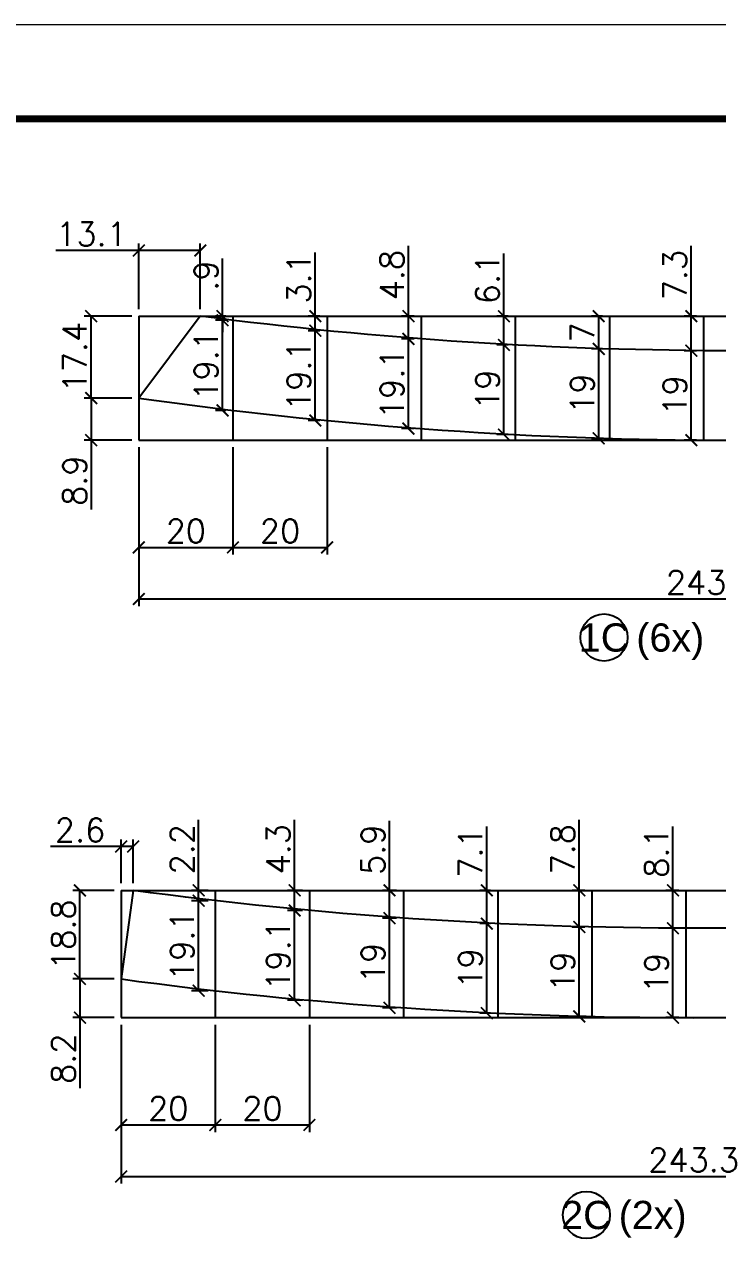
# Model space of a CAD drawing. Extents: x 3309 to 9563, y -2522 to 14608.
# Drawn here: x 5316 to 5610, y 6042 to 6568 of the extents above; entities that cross this region are included whole.
import ezdxf
from ezdxf.enums import TextEntityAlignment as Align

# ---------------------------------------------------------------- set-up
doc = ezdxf.new("R2010")
doc.units = 0
doc.header["$PDMODE"] = 35
doc.header["$PDSIZE"] = -10
doc.linetypes.add('DASHED', pattern=[0.75, 0.5, -0.25])
doc.layers.add('COTA', color=241, linetype='Continuous')
doc.layers.add('Romaneio', color=10, linetype='Continuous')
doc.layers.add('Folhas', color=255, linetype='Continuous', lineweight=9)
doc.layers.add('SARRAFO DE PRESSAO', color=251, linetype='DASHED', lineweight=9)
doc.styles.add('ARIAL', font='arial.ttf')
doc.styles.add('Romans', font='romans.shx')
doc.dimstyles.new('Cota Seção (2x)', dxfattribs={"dimtxt": 10, "dimasz": 5, "dimexe": 3, "dimexo": 3, "dimgap": 2, "dimtad": 3, "dimdec": 1, "dimlfac": 0.5, "dimzin": 12, "dimdsep": 46, "dimtxsty": 'Romans', "dimblk": 'ARCHTICK', "dimcen": 0, "dimclrd": 4, "dimclre": 4, "dimclrt": 1, "dimadec": 1, "dimazin": 3, "dimtfac": 1, "dimtdec": 1, "dimtmove": 0, "dimatfit": 3, "dimldrblk": 'OBLIQUE', "dimfxl": 1, "dimtolj": 1, "dimtzin": 12, "dimarcsym": 0})

# ---------------------------------------------------------------- blocks, each defined once
blk = doc.blocks.new('9999999999')
at = {"layer": 'Folhas'}
blk.add_lwpolyline([(98138.98, 34190.21), (99623.98, 34190.21), (99623.98, 35240.21), (98138.98, 35240.21)], close=True, dxfattribs=at)
at = {"layer": 'Folhas', "color": 30, "const_width": 3}
blk.add_lwpolyline([(98213.98, 34230.21), (99583.98, 34230.21), (99583.98, 35200.21), (98213.98, 35200.21)], close=True, dxfattribs=at)
blk = doc.blocks.new('_ArchTick')
at = {"color": 0, "linetype": 'ByBlock', "const_width": 0.15}
blk.add_lwpolyline([(-0.5, -0.5), (0.5, 0.5)], dxfattribs=at)
blk = doc.blocks.new('*D3434')
at = {"layer": 'COTA', "color": 4, "lineweight": -2, "transparency": 16777216}
for p, q in [((5364.25, 6388.29), (5364.25, 6320.81)), ((5850.77, 6388.29), (5850.77, 6320.81)), ((5364.25, 6323.81), (5850.77, 6323.81))]:
    blk.add_line(p, q, dxfattribs=at)
at = {"layer": 'Defpoints', "color": 0, "transparency": 16777216}
for p in [(5364.25, 6391.29), (5850.77, 6391.29), (5850.77, 6323.81)]:
    blk.add_point(p, dxfattribs=at)
at = {"layer": 'COTA', "color": 4, "lineweight": -2, "transparency": 16777216, "xscale": 5, "yscale": 5, "zscale": 5, "rotation": 180}
blk.add_blockref('_ArchTick', (5364.25, 6323.81), dxfattribs=at)
at = {"layer": 'COTA', "color": 4, "lineweight": -2, "transparency": 16777216, "xscale": 5, "yscale": 5, "zscale": 5}
blk.add_blockref('_ArchTick', (5850.77, 6323.81), dxfattribs=at)
at = {"layer": 'COTA', "color": 1, "transparency": 16777216, "insert": (5607.51, 6330.81), "char_height": 10, "attachment_point": 5, "style": 'Romans'}
blk.add_mtext('\\A1;243.3', dxfattribs=at)
blk = doc.blocks.new('_Oblique')
at = {"color": 0, "linetype": 'ByBlock', "lineweight": -2}
blk.add_line((-0.5, -0.5), (0.5, 0.5), dxfattribs=at)
blk = doc.blocks.new('*D3435')
at = {"layer": 'COTA', "color": 4, "lineweight": -2, "transparency": 16777216}
for p, q in [((5364.25, 6388.29), (5364.25, 6342.7)), ((5404.25, 6388.29), (5404.25, 6342.7)), ((5364.25, 6345.7), (5404.25, 6345.7))]:
    blk.add_line(p, q, dxfattribs=at)
at = {"layer": 'Defpoints', "color": 0, "transparency": 16777216}
for p in [(5364.25, 6391.29), (5404.25, 6391.29), (5404.25, 6345.7)]:
    blk.add_point(p, dxfattribs=at)
at = {"layer": 'COTA', "color": 4, "lineweight": -2, "transparency": 16777216, "xscale": 5, "yscale": 5, "zscale": 5, "rotation": 180}
blk.add_blockref('_ArchTick', (5364.25, 6345.7), dxfattribs=at)
at = {"layer": 'COTA', "color": 4, "lineweight": -2, "transparency": 16777216, "xscale": 5, "yscale": 5, "zscale": 5}
blk.add_blockref('_ArchTick', (5404.25, 6345.7), dxfattribs=at)
at = {"layer": 'COTA', "color": 1, "transparency": 16777216, "insert": (5384.25, 6352.7), "char_height": 10, "attachment_point": 5, "style": 'Romans'}
blk.add_mtext('\\A1;20', dxfattribs=at)
blk = doc.blocks.new('*D3436')
at = {"layer": 'COTA', "color": 4, "lineweight": -2, "transparency": 16777216}
for p, q in [((5404.25, 6388.29), (5404.25, 6342.7)), ((5444.25, 6388.29), (5444.25, 6342.7)), ((5404.25, 6345.7), (5444.25, 6345.7))]:
    blk.add_line(p, q, dxfattribs=at)
at = {"layer": 'Defpoints', "color": 0, "transparency": 16777216}
for p in [(5404.25, 6391.29), (5444.25, 6391.29), (5444.25, 6345.7)]:
    blk.add_point(p, dxfattribs=at)
at = {"layer": 'COTA', "color": 4, "lineweight": -2, "transparency": 16777216, "xscale": 5, "yscale": 5, "zscale": 5, "rotation": 180}
blk.add_blockref('_ArchTick', (5404.25, 6345.7), dxfattribs=at)
at = {"layer": 'COTA', "color": 4, "lineweight": -2, "transparency": 16777216, "xscale": 5, "yscale": 5, "zscale": 5}
blk.add_blockref('_ArchTick', (5444.25, 6345.7), dxfattribs=at)
at = {"layer": 'COTA', "color": 1, "transparency": 16777216, "insert": (5424.25, 6352.7), "char_height": 10, "attachment_point": 5, "style": 'Romans'}
blk.add_mtext('\\A1;20', dxfattribs=at)
blk = doc.blocks.new('*D3439')
at = {"layer": 'COTA', "color": 4, "lineweight": -2, "transparency": 16777216}
for p, q in [((5361.25, 6409.19), (5341.05, 6409.19)), ((5344.05, 6409.19), (5344.05, 6391.29)), ((5361.25, 6391.29), (5341.05, 6391.29)), ((5344.05, 6391.29), (5344.05, 6361.82))]:
    blk.add_line(p, q, dxfattribs=at)
at = {"layer": 'Defpoints', "color": 0, "transparency": 16777216}
for p in [(5364.25, 6409.19), (5344.05, 6391.29), (5364.25, 6391.29)]:
    blk.add_point(p, dxfattribs=at)
at = {"layer": 'COTA', "color": 4, "lineweight": -2, "transparency": 16777216, "xscale": 5, "yscale": 5, "zscale": 5}
for p, rotation in [((5344.05, 6409.19), 90), ((5344.05, 6391.29), 270)]:
    blk.add_blockref('_ArchTick', p, dxfattribs=dict(at, rotation=rotation))
at = {"layer": 'COTA', "color": 1, "transparency": 16777216, "insert": (5337.05, 6374.06), "char_height": 10, "attachment_point": 5, "rotation": 90, "style": 'Romans'}
blk.add_mtext('\\A1;8.9', dxfattribs=at)
blk = doc.blocks.new('*D3440')
at = {"layer": 'COTA', "color": 4, "lineweight": -2, "transparency": 16777216}
for p, q in [((5361.25, 6443.99), (5341.05, 6443.99)), ((5344.05, 6409.19), (5344.05, 6443.99)), ((5361.25, 6409.19), (5341.05, 6409.19))]:
    blk.add_line(p, q, dxfattribs=at)
at = {"layer": 'Defpoints', "color": 0, "transparency": 16777216}
for p in [(5344.05, 6443.99), (5364.25, 6443.99), (5364.25, 6409.19)]:
    blk.add_point(p, dxfattribs=at)
at = {"layer": 'COTA', "color": 4, "lineweight": -2, "transparency": 16777216, "xscale": 5, "yscale": 5, "zscale": 5}
for p, rotation in [((5344.05, 6443.99), 90), ((5344.05, 6409.19), 270)]:
    blk.add_blockref('_ArchTick', p, dxfattribs=dict(at, rotation=rotation))
at = {"layer": 'COTA', "color": 1, "transparency": 16777216, "insert": (5337.05, 6426.59), "char_height": 10, "attachment_point": 5, "rotation": 90, "style": 'Romans'}
blk.add_mtext('\\A1;17.4', dxfattribs=at)
blk = doc.blocks.new('*D3441')
at = {"layer": 'COTA', "color": 4, "lineweight": -2, "transparency": 16777216}
for p, q in [((5364.25, 6446.99), (5364.25, 6474.89)), ((5390.4, 6446.99), (5390.4, 6474.89)), ((5364.25, 6471.89), (5329.06, 6471.89)), ((5390.4, 6471.89), (5364.25, 6471.89))]:
    blk.add_line(p, q, dxfattribs=at)
at = {"layer": 'Defpoints', "color": 0, "transparency": 16777216}
for p in [(5364.25, 6471.89), (5364.25, 6443.99), (5390.4, 6443.99)]:
    blk.add_point(p, dxfattribs=at)
at = {"layer": 'COTA', "color": 4, "lineweight": -2, "transparency": 16777216, "xscale": 5, "yscale": 5, "zscale": 5, "rotation": 180}
blk.add_blockref('_ArchTick', (5364.25, 6471.89), dxfattribs=at)
at = {"layer": 'COTA', "color": 4, "lineweight": -2, "transparency": 16777216, "xscale": 5, "yscale": 5, "zscale": 5}
blk.add_blockref('_ArchTick', (5390.4, 6471.89), dxfattribs=at)
at = {"layer": 'COTA', "color": 1, "transparency": 16777216, "insert": (5344.16, 6478.89), "char_height": 10, "attachment_point": 5, "style": 'Romans'}
blk.add_mtext('\\A1;13.1', dxfattribs=at)
blk = doc.blocks.new('*D3442')
at = {"layer": 'COTA', "color": 4, "lineweight": -2, "transparency": 16777216}
for p, q in [((5401.25, 6442.24), (5396.85, 6442.24)), ((5399.85, 6403.97), (5399.85, 6442.24)), ((5401.25, 6403.97), (5396.85, 6403.97))]:
    blk.add_line(p, q, dxfattribs=at)
at = {"layer": 'Defpoints', "color": 0, "transparency": 16777216}
for p in [(5399.85, 6442.24), (5404.25, 6442.24), (5404.25, 6403.97)]:
    blk.add_point(p, dxfattribs=at)
at = {"layer": 'COTA', "color": 4, "lineweight": -2, "transparency": 16777216, "xscale": 5, "yscale": 5, "zscale": 5}
for p, rotation in [((5399.85, 6442.24), 90), ((5399.85, 6403.97), 270)]:
    blk.add_blockref('_ArchTick', p, dxfattribs=dict(at, rotation=rotation))
at = {"layer": 'COTA', "color": 1, "transparency": 16777216, "insert": (5392.85, 6423.11), "char_height": 10, "attachment_point": 5, "rotation": 90, "style": 'Romans'}
blk.add_mtext('\\A1;19.1', dxfattribs=at)
blk = doc.blocks.new('*D3443')
at = {"layer": 'COTA', "color": 4, "lineweight": -2, "transparency": 16777216}
for p, q in [((5399.85, 6443.99), (5399.85, 6468.46)), ((5401.25, 6443.99), (5396.85, 6443.99)), ((5401.25, 6442.24), (5396.85, 6442.24)), ((5399.85, 6442.24), (5399.85, 6443.99)), ((5399.85, 6442.24), (5399.85, 6437.24))]:
    blk.add_line(p, q, dxfattribs=at)
at = {"layer": 'Defpoints', "color": 0, "transparency": 16777216}
for p in [(5399.85, 6443.99), (5404.25, 6443.99), (5404.25, 6442.24)]:
    blk.add_point(p, dxfattribs=at)
at = {"layer": 'COTA', "color": 4, "lineweight": -2, "transparency": 16777216, "xscale": 5, "yscale": 5, "zscale": 5}
for p, rotation in [((5399.85, 6443.99), 270), ((5399.85, 6442.24), 90)]:
    blk.add_blockref('_ArchTick', p, dxfattribs=dict(at, rotation=rotation))
at = {"layer": 'COTA', "color": 1, "transparency": 16777216, "insert": (5392.85, 6461.22), "char_height": 10, "attachment_point": 5, "rotation": 90, "style": 'Romans'}
blk.add_mtext('\\A1;.9', dxfattribs=at)
blk = doc.blocks.new('*D3444')
at = {"layer": 'COTA', "color": 4, "lineweight": -2, "transparency": 16777216}
for p, q in [((5441.25, 6437.83), (5436.26, 6437.83)), ((5439.26, 6399.65), (5439.26, 6437.83)), ((5441.25, 6399.65), (5436.26, 6399.65))]:
    blk.add_line(p, q, dxfattribs=at)
at = {"layer": 'Defpoints', "color": 0, "transparency": 16777216}
for p in [(5439.26, 6437.83), (5444.25, 6437.83), (5444.25, 6399.65)]:
    blk.add_point(p, dxfattribs=at)
at = {"layer": 'COTA', "color": 4, "lineweight": -2, "transparency": 16777216, "xscale": 5, "yscale": 5, "zscale": 5}
for p, rotation in [((5439.26, 6437.83), 90), ((5439.26, 6399.65), 270)]:
    blk.add_blockref('_ArchTick', p, dxfattribs=dict(at, rotation=rotation))
at = {"layer": 'COTA', "color": 1, "transparency": 16777216, "insert": (5432.26, 6418.74), "char_height": 10, "attachment_point": 5, "rotation": 90, "style": 'Romans'}
blk.add_mtext('\\A1;19.1', dxfattribs=at)
blk = doc.blocks.new('*D3445')
at = {"layer": 'COTA', "color": 4, "lineweight": -2, "transparency": 16777216}
for p, q in [((5439.26, 6443.99), (5439.26, 6471.08)), ((5441.25, 6443.99), (5436.26, 6443.99)), ((5439.26, 6437.83), (5439.26, 6443.99)), ((5441.25, 6437.83), (5436.26, 6437.83))]:
    blk.add_line(p, q, dxfattribs=at)
at = {"layer": 'Defpoints', "color": 0, "transparency": 16777216}
for p in [(5439.26, 6443.99), (5444.25, 6443.99), (5444.25, 6437.83)]:
    blk.add_point(p, dxfattribs=at)
at = {"layer": 'COTA', "color": 4, "lineweight": -2, "transparency": 16777216, "xscale": 5, "yscale": 5, "zscale": 5}
for p, rotation in [((5439.26, 6443.99), 90), ((5439.26, 6437.83), 270)]:
    blk.add_blockref('_ArchTick', p, dxfattribs=dict(at, rotation=rotation))
at = {"layer": 'COTA', "color": 1, "transparency": 16777216, "insert": (5432.26, 6460.03), "char_height": 10, "attachment_point": 5, "rotation": 90, "style": 'Romans'}
blk.add_mtext('\\A1;3.1', dxfattribs=at)
blk = doc.blocks.new('*D3446')
at = {"layer": 'COTA', "color": 4, "lineweight": -2, "transparency": 16777216}
for p, q in [((5481.25, 6434.34), (5475.84, 6434.34)), ((5478.84, 6396.23), (5478.84, 6434.34)), ((5481.25, 6396.23), (5475.84, 6396.23))]:
    blk.add_line(p, q, dxfattribs=at)
at = {"layer": 'Defpoints', "color": 0, "transparency": 16777216}
for p in [(5478.84, 6434.34), (5484.25, 6434.34), (5484.25, 6396.23)]:
    blk.add_point(p, dxfattribs=at)
at = {"layer": 'COTA', "color": 4, "lineweight": -2, "transparency": 16777216, "xscale": 5, "yscale": 5, "zscale": 5}
for p, rotation in [((5478.84, 6434.34), 90), ((5478.84, 6396.23), 270)]:
    blk.add_blockref('_ArchTick', p, dxfattribs=dict(at, rotation=rotation))
at = {"layer": 'COTA', "color": 1, "transparency": 16777216, "insert": (5471.84, 6415.28), "char_height": 10, "attachment_point": 5, "rotation": 90, "style": 'Romans'}
blk.add_mtext('\\A1;19.1', dxfattribs=at)
blk = doc.blocks.new('*D3447')
at = {"layer": 'COTA', "color": 4, "lineweight": -2, "transparency": 16777216}
for p, q in [((5478.84, 6443.99), (5478.84, 6473.94)), ((5481.25, 6443.99), (5475.84, 6443.99)), ((5478.84, 6434.34), (5478.84, 6443.99)), ((5481.25, 6434.34), (5475.84, 6434.34))]:
    blk.add_line(p, q, dxfattribs=at)
at = {"layer": 'Defpoints', "color": 0, "transparency": 16777216}
for p in [(5478.84, 6443.99), (5484.25, 6443.99), (5484.25, 6434.34)]:
    blk.add_point(p, dxfattribs=at)
at = {"layer": 'COTA', "color": 4, "lineweight": -2, "transparency": 16777216, "xscale": 5, "yscale": 5, "zscale": 5}
for p, rotation in [((5478.84, 6443.99), 90), ((5478.84, 6434.34), 270)]:
    blk.add_blockref('_ArchTick', p, dxfattribs=dict(at, rotation=rotation))
at = {"layer": 'COTA', "color": 1, "transparency": 16777216, "insert": (5471.84, 6461.46), "char_height": 10, "attachment_point": 5, "rotation": 90, "style": 'Romans'}
blk.add_mtext('\\A1;4.8', dxfattribs=at)
blk = doc.blocks.new('*D3448')
at = {"layer": 'COTA', "color": 4, "lineweight": -2, "transparency": 16777216}
for p, q in [((5521.25, 6431.76), (5516.41, 6431.76)), ((5519.41, 6393.7), (5519.41, 6431.76)), ((5521.25, 6393.7), (5516.41, 6393.7))]:
    blk.add_line(p, q, dxfattribs=at)
at = {"layer": 'Defpoints', "color": 0, "transparency": 16777216}
for p in [(5519.41, 6431.76), (5524.25, 6431.76), (5524.25, 6393.7)]:
    blk.add_point(p, dxfattribs=at)
at = {"layer": 'COTA', "color": 4, "lineweight": -2, "transparency": 16777216, "xscale": 5, "yscale": 5, "zscale": 5}
for p, rotation in [((5519.41, 6431.76), 90), ((5519.41, 6393.7), 270)]:
    blk.add_blockref('_ArchTick', p, dxfattribs=dict(at, rotation=rotation))
at = {"layer": 'COTA', "color": 1, "transparency": 16777216, "insert": (5512.41, 6412.73), "char_height": 10, "attachment_point": 5, "rotation": 90, "style": 'Romans'}
blk.add_mtext('\\A1;19', dxfattribs=at)
blk = doc.blocks.new('*D3449')
at = {"layer": 'COTA', "color": 4, "lineweight": -2, "transparency": 16777216}
for p, q in [((5519.41, 6443.99), (5519.41, 6470.61)), ((5521.25, 6443.99), (5516.41, 6443.99)), ((5519.41, 6431.76), (5519.41, 6443.99)), ((5521.25, 6431.76), (5516.41, 6431.76))]:
    blk.add_line(p, q, dxfattribs=at)
at = {"layer": 'Defpoints', "color": 0, "transparency": 16777216}
for p in [(5519.41, 6443.99), (5524.25, 6443.99), (5524.25, 6431.76)]:
    blk.add_point(p, dxfattribs=at)
at = {"layer": 'COTA', "color": 4, "lineweight": -2, "transparency": 16777216, "xscale": 5, "yscale": 5, "zscale": 5}
for p, rotation in [((5519.41, 6443.99), 90), ((5519.41, 6431.76), 270)]:
    blk.add_blockref('_ArchTick', p, dxfattribs=dict(at, rotation=rotation))
at = {"layer": 'COTA', "color": 1, "transparency": 16777216, "insert": (5512.41, 6459.8), "char_height": 10, "attachment_point": 5, "rotation": 90, "style": 'Romans'}
blk.add_mtext('\\A1;6.1', dxfattribs=at)
blk = doc.blocks.new('*D3450')
at = {"layer": 'COTA', "color": 4, "lineweight": -2, "transparency": 16777216}
for p, q in [((5561.25, 6430.08), (5556.68, 6430.08)), ((5559.68, 6392.07), (5559.68, 6430.08)), ((5561.25, 6392.07), (5556.68, 6392.07))]:
    blk.add_line(p, q, dxfattribs=at)
at = {"layer": 'Defpoints', "color": 0, "transparency": 16777216}
for p in [(5559.68, 6430.08), (5564.25, 6430.08), (5564.25, 6392.07)]:
    blk.add_point(p, dxfattribs=at)
at = {"layer": 'COTA', "color": 4, "lineweight": -2, "transparency": 16777216, "xscale": 5, "yscale": 5, "zscale": 5}
for p, rotation in [((5559.68, 6430.08), 90), ((5559.68, 6392.07), 270)]:
    blk.add_blockref('_ArchTick', p, dxfattribs=dict(at, rotation=rotation))
at = {"layer": 'COTA', "color": 1, "transparency": 16777216, "insert": (5552.68, 6411.07), "char_height": 10, "attachment_point": 5, "rotation": 90, "style": 'Romans'}
blk.add_mtext('\\A1;19', dxfattribs=at)
blk = doc.blocks.new('*D3451')
at = {"layer": 'COTA', "color": 4, "lineweight": -2, "transparency": 16777216}
for p, q in [((5561.25, 6443.99), (5556.68, 6443.99)), ((5559.68, 6430.08), (5559.68, 6443.99)), ((5561.25, 6430.08), (5556.68, 6430.08))]:
    blk.add_line(p, q, dxfattribs=at)
at = {"layer": 'Defpoints', "color": 0, "transparency": 16777216}
for p in [(5559.68, 6443.99), (5564.25, 6443.99), (5564.25, 6430.08)]:
    blk.add_point(p, dxfattribs=at)
at = {"layer": 'COTA', "color": 4, "lineweight": -2, "transparency": 16777216, "xscale": 5, "yscale": 5, "zscale": 5}
for p, rotation in [((5559.68, 6443.99), 90), ((5559.68, 6430.08), 270)]:
    blk.add_blockref('_ArchTick', p, dxfattribs=dict(at, rotation=rotation))
at = {"layer": 'COTA', "color": 1, "transparency": 16777216, "insert": (5552.68, 6437.03), "char_height": 10, "attachment_point": 5, "rotation": 90, "style": 'Romans'}
blk.add_mtext('\\A1;7', dxfattribs=at)
blk = doc.blocks.new('*D3452')
at = {"layer": 'COTA', "color": 4, "lineweight": -2, "transparency": 16777216}
for p, q in [((5601.25, 6429.32), (5596.02, 6429.32)), ((5599.02, 6391.29), (5599.02, 6429.32)), ((5601.25, 6391.29), (5596.02, 6391.29))]:
    blk.add_line(p, q, dxfattribs=at)
at = {"layer": 'Defpoints', "color": 0, "transparency": 16777216}
for p in [(5599.02, 6429.32), (5604.25, 6429.32), (5604.25, 6391.29)]:
    blk.add_point(p, dxfattribs=at)
at = {"layer": 'COTA', "color": 4, "lineweight": -2, "transparency": 16777216, "xscale": 5, "yscale": 5, "zscale": 5}
for p, rotation in [((5599.02, 6429.32), 90), ((5599.02, 6391.29), 270)]:
    blk.add_blockref('_ArchTick', p, dxfattribs=dict(at, rotation=rotation))
at = {"layer": 'COTA', "color": 1, "transparency": 16777216, "insert": (5592.02, 6410.31), "char_height": 10, "attachment_point": 5, "rotation": 90, "style": 'Romans'}
blk.add_mtext('\\A1;19', dxfattribs=at)
blk = doc.blocks.new('*D3453')
at = {"layer": 'COTA', "color": 4, "lineweight": -2, "transparency": 16777216}
for p, q in [((5599.02, 6443.99), (5599.02, 6473.94)), ((5601.25, 6443.99), (5596.02, 6443.99)), ((5599.02, 6429.32), (5599.02, 6443.99)), ((5601.25, 6429.32), (5596.02, 6429.32))]:
    blk.add_line(p, q, dxfattribs=at)
at = {"layer": 'Defpoints', "color": 0, "transparency": 16777216}
for p in [(5599.02, 6443.99), (5604.25, 6443.99), (5604.25, 6429.32)]:
    blk.add_point(p, dxfattribs=at)
at = {"layer": 'COTA', "color": 4, "lineweight": -2, "transparency": 16777216, "xscale": 5, "yscale": 5, "zscale": 5}
for p, rotation in [((5599.02, 6443.99), 90), ((5599.02, 6429.32), 270)]:
    blk.add_blockref('_ArchTick', p, dxfattribs=dict(at, rotation=rotation))
at = {"layer": 'COTA', "color": 1, "transparency": 16777216, "insert": (5592.02, 6461.46), "char_height": 10, "attachment_point": 5, "rotation": 90, "style": 'Romans'}
blk.add_mtext('\\A1;7.3', dxfattribs=at)
blk = doc.blocks.new('*D3468')
at = {"layer": 'COTA', "color": 4, "lineweight": -2, "transparency": 16777216}
for p, q in [((5356.77, 6142.88), (5356.77, 6075.4)), ((5843.28, 6142.88), (5843.28, 6075.4)), ((5356.77, 6078.4), (5843.28, 6078.4))]:
    blk.add_line(p, q, dxfattribs=at)
at = {"layer": 'Defpoints', "color": 0, "transparency": 16777216}
for p in [(5356.77, 6145.88), (5843.28, 6145.88), (5843.28, 6078.4)]:
    blk.add_point(p, dxfattribs=at)
at = {"layer": 'COTA', "color": 4, "lineweight": -2, "transparency": 16777216, "xscale": 5, "yscale": 5, "zscale": 5, "rotation": 180}
blk.add_blockref('_ArchTick', (5356.77, 6078.4), dxfattribs=at)
at = {"layer": 'COTA', "color": 4, "lineweight": -2, "transparency": 16777216, "xscale": 5, "yscale": 5, "zscale": 5}
blk.add_blockref('_ArchTick', (5843.28, 6078.4), dxfattribs=at)
at = {"layer": 'COTA', "color": 1, "transparency": 16777216, "insert": (5600.02, 6085.4), "char_height": 10, "attachment_point": 5, "style": 'Romans'}
blk.add_mtext('\\A1;243.3', dxfattribs=at)
blk = doc.blocks.new('*D3469')
at = {"layer": 'COTA', "color": 4, "lineweight": -2, "transparency": 16777216}
for p, q in [((5356.77, 6142.88), (5356.77, 6097.29)), ((5396.77, 6142.88), (5396.77, 6097.29)), ((5356.77, 6100.29), (5396.77, 6100.29))]:
    blk.add_line(p, q, dxfattribs=at)
at = {"layer": 'Defpoints', "color": 0, "transparency": 16777216}
for p in [(5356.77, 6145.88), (5396.77, 6145.88), (5396.77, 6100.29)]:
    blk.add_point(p, dxfattribs=at)
at = {"layer": 'COTA', "color": 4, "lineweight": -2, "transparency": 16777216, "xscale": 5, "yscale": 5, "zscale": 5, "rotation": 180}
blk.add_blockref('_ArchTick', (5356.77, 6100.29), dxfattribs=at)
at = {"layer": 'COTA', "color": 4, "lineweight": -2, "transparency": 16777216, "xscale": 5, "yscale": 5, "zscale": 5}
blk.add_blockref('_ArchTick', (5396.77, 6100.29), dxfattribs=at)
at = {"layer": 'COTA', "color": 1, "transparency": 16777216, "insert": (5376.77, 6107.29), "char_height": 10, "attachment_point": 5, "style": 'Romans'}
blk.add_mtext('\\A1;20', dxfattribs=at)
blk = doc.blocks.new('*D3470')
at = {"layer": 'COTA', "color": 4, "lineweight": -2, "transparency": 16777216}
for p, q in [((5396.77, 6142.88), (5396.77, 6097.29)), ((5436.77, 6142.88), (5436.77, 6097.29)), ((5396.77, 6100.29), (5436.77, 6100.29))]:
    blk.add_line(p, q, dxfattribs=at)
at = {"layer": 'Defpoints', "color": 0, "transparency": 16777216}
for p in [(5396.77, 6145.88), (5436.77, 6145.88), (5436.77, 6100.29)]:
    blk.add_point(p, dxfattribs=at)
at = {"layer": 'COTA', "color": 4, "lineweight": -2, "transparency": 16777216, "xscale": 5, "yscale": 5, "zscale": 5, "rotation": 180}
blk.add_blockref('_ArchTick', (5396.77, 6100.29), dxfattribs=at)
at = {"layer": 'COTA', "color": 4, "lineweight": -2, "transparency": 16777216, "xscale": 5, "yscale": 5, "zscale": 5}
blk.add_blockref('_ArchTick', (5436.77, 6100.29), dxfattribs=at)
at = {"layer": 'COTA', "color": 1, "transparency": 16777216, "insert": (5416.77, 6107.29), "char_height": 10, "attachment_point": 5, "style": 'Romans'}
blk.add_mtext('\\A1;20', dxfattribs=at)
blk = doc.blocks.new('*D3473')
at = {"layer": 'COTA', "color": 4, "lineweight": -2, "transparency": 16777216}
for p, q in [((5353.77, 6162.33), (5336.24, 6162.33)), ((5339.24, 6162.33), (5339.24, 6145.88)), ((5353.77, 6145.88), (5336.24, 6145.88)), ((5339.24, 6145.88), (5339.24, 6115.93))]:
    blk.add_line(p, q, dxfattribs=at)
at = {"layer": 'Defpoints', "color": 0, "transparency": 16777216}
for p in [(5356.77, 6162.33), (5339.24, 6145.88), (5356.77, 6145.88)]:
    blk.add_point(p, dxfattribs=at)
at = {"layer": 'COTA', "color": 4, "lineweight": -2, "transparency": 16777216, "xscale": 5, "yscale": 5, "zscale": 5}
for p, rotation in [((5339.24, 6162.33), 90), ((5339.24, 6145.88), 270)]:
    blk.add_blockref('_ArchTick', p, dxfattribs=dict(at, rotation=rotation))
at = {"layer": 'COTA', "color": 1, "transparency": 16777216, "insert": (5332.24, 6128.4), "char_height": 10, "attachment_point": 5, "rotation": 90, "style": 'Romans'}
blk.add_mtext('\\A1;8.2', dxfattribs=at)
blk = doc.blocks.new('*D3474')
at = {"layer": 'COTA', "color": 4, "lineweight": -2, "transparency": 16777216}
for p, q in [((5353.77, 6199.99), (5336.24, 6199.99)), ((5339.24, 6162.33), (5339.24, 6199.99)), ((5353.77, 6162.33), (5336.24, 6162.33))]:
    blk.add_line(p, q, dxfattribs=at)
at = {"layer": 'Defpoints', "color": 0, "transparency": 16777216}
for p in [(5339.24, 6199.99), (5356.77, 6199.99), (5356.77, 6162.33)]:
    blk.add_point(p, dxfattribs=at)
at = {"layer": 'COTA', "color": 4, "lineweight": -2, "transparency": 16777216, "xscale": 5, "yscale": 5, "zscale": 5}
for p, rotation in [((5339.24, 6199.99), 90), ((5339.24, 6162.33), 270)]:
    blk.add_blockref('_ArchTick', p, dxfattribs=dict(at, rotation=rotation))
at = {"layer": 'COTA', "color": 1, "transparency": 16777216, "insert": (5332.24, 6181.16), "char_height": 10, "attachment_point": 5, "rotation": 90, "style": 'Romans'}
blk.add_mtext('\\A1;18.8', dxfattribs=at)
blk = doc.blocks.new('*D3475')
at = {"layer": 'COTA', "color": 4, "lineweight": -2, "transparency": 16777216}
for p, q in [((5356.77, 6202.99), (5356.77, 6221.6)), ((5361.88, 6202.99), (5361.88, 6221.6)), ((5356.77, 6218.6), (5326.81, 6218.6)), ((5361.88, 6218.6), (5356.77, 6218.6))]:
    blk.add_line(p, q, dxfattribs=at)
at = {"layer": 'Defpoints', "color": 0, "transparency": 16777216}
for p in [(5356.77, 6218.6), (5356.77, 6199.99), (5361.88, 6199.99)]:
    blk.add_point(p, dxfattribs=at)
at = {"layer": 'COTA', "color": 4, "lineweight": -2, "transparency": 16777216, "xscale": 5, "yscale": 5, "zscale": 5, "rotation": 180}
blk.add_blockref('_ArchTick', (5356.77, 6218.6), dxfattribs=at)
at = {"layer": 'COTA', "color": 4, "lineweight": -2, "transparency": 16777216, "xscale": 5, "yscale": 5, "zscale": 5}
blk.add_blockref('_ArchTick', (5361.88, 6218.6), dxfattribs=at)
at = {"layer": 'COTA', "color": 1, "transparency": 16777216, "insert": (5339.29, 6225.6), "char_height": 10, "attachment_point": 5, "style": 'Romans'}
blk.add_mtext('\\A1;2.6', dxfattribs=at)
blk = doc.blocks.new('*D3476')
at = {"layer": 'COTA', "color": 4, "lineweight": -2, "transparency": 16777216}
for p, q in [((5393.77, 6195.6), (5386.67, 6195.6)), ((5389.67, 6157.35), (5389.67, 6195.6)), ((5393.77, 6157.35), (5386.67, 6157.35))]:
    blk.add_line(p, q, dxfattribs=at)
at = {"layer": 'Defpoints', "color": 0, "transparency": 16777216}
for p in [(5389.67, 6195.6), (5396.77, 6195.6), (5396.77, 6157.35)]:
    blk.add_point(p, dxfattribs=at)
at = {"layer": 'COTA', "color": 4, "lineweight": -2, "transparency": 16777216, "xscale": 5, "yscale": 5, "zscale": 5}
for p, rotation in [((5389.67, 6195.6), 90), ((5389.67, 6157.35), 270)]:
    blk.add_blockref('_ArchTick', p, dxfattribs=dict(at, rotation=rotation))
at = {"layer": 'COTA', "color": 1, "transparency": 16777216, "insert": (5382.67, 6176.48), "char_height": 10, "attachment_point": 5, "rotation": 90, "style": 'Romans'}
blk.add_mtext('\\A1;19.1', dxfattribs=at)
blk = doc.blocks.new('*D3477')
at = {"layer": 'COTA', "color": 4, "lineweight": -2, "transparency": 16777216}
for p, q in [((5389.67, 6199.99), (5389.67, 6229.94)), ((5393.77, 6199.99), (5386.67, 6199.99)), ((5389.67, 6195.6), (5389.67, 6199.99)), ((5393.77, 6195.6), (5386.67, 6195.6))]:
    blk.add_line(p, q, dxfattribs=at)
at = {"layer": 'Defpoints', "color": 0, "transparency": 16777216}
for p in [(5389.67, 6199.99), (5396.77, 6199.99), (5396.77, 6195.6)]:
    blk.add_point(p, dxfattribs=at)
at = {"layer": 'COTA', "color": 4, "lineweight": -2, "transparency": 16777216, "xscale": 5, "yscale": 5, "zscale": 5}
for p, rotation in [((5389.67, 6199.99), 90), ((5389.67, 6195.6), 270)]:
    blk.add_blockref('_ArchTick', p, dxfattribs=dict(at, rotation=rotation))
at = {"layer": 'COTA', "color": 1, "transparency": 16777216, "insert": (5382.67, 6217.46), "char_height": 10, "attachment_point": 5, "rotation": 90, "style": 'Romans'}
blk.add_mtext('\\A1;2.2', dxfattribs=at)
blk = doc.blocks.new('*D3478')
at = {"layer": 'COTA', "color": 4, "lineweight": -2, "transparency": 16777216}
for p, q in [((5433.77, 6191.43), (5427.48, 6191.43)), ((5430.48, 6153.27), (5430.48, 6191.43)), ((5433.77, 6153.27), (5427.48, 6153.27))]:
    blk.add_line(p, q, dxfattribs=at)
at = {"layer": 'Defpoints', "color": 0, "transparency": 16777216}
for p in [(5430.48, 6191.43), (5436.77, 6191.43), (5436.77, 6153.27)]:
    blk.add_point(p, dxfattribs=at)
at = {"layer": 'COTA', "color": 4, "lineweight": -2, "transparency": 16777216, "xscale": 5, "yscale": 5, "zscale": 5}
for p, rotation in [((5430.48, 6191.43), 90), ((5430.48, 6153.27), 270)]:
    blk.add_blockref('_ArchTick', p, dxfattribs=dict(at, rotation=rotation))
at = {"layer": 'COTA', "color": 1, "transparency": 16777216, "insert": (5423.48, 6172.35), "char_height": 10, "attachment_point": 5, "rotation": 90, "style": 'Romans'}
blk.add_mtext('\\A1;19.1', dxfattribs=at)
blk = doc.blocks.new('*D3479')
at = {"layer": 'COTA', "color": 4, "lineweight": -2, "transparency": 16777216}
for p, q in [((5430.48, 6199.99), (5430.48, 6229.94)), ((5433.77, 6199.99), (5427.48, 6199.99)), ((5430.48, 6191.43), (5430.48, 6199.99)), ((5433.77, 6191.43), (5427.48, 6191.43))]:
    blk.add_line(p, q, dxfattribs=at)
at = {"layer": 'Defpoints', "color": 0, "transparency": 16777216}
for p in [(5430.48, 6199.99), (5436.77, 6199.99), (5436.77, 6191.43)]:
    blk.add_point(p, dxfattribs=at)
at = {"layer": 'COTA', "color": 4, "lineweight": -2, "transparency": 16777216, "xscale": 5, "yscale": 5, "zscale": 5}
for p, rotation in [((5430.48, 6199.99), 90), ((5430.48, 6191.43), 270)]:
    blk.add_blockref('_ArchTick', p, dxfattribs=dict(at, rotation=rotation))
at = {"layer": 'COTA', "color": 1, "transparency": 16777216, "insert": (5423.48, 6217.46), "char_height": 10, "attachment_point": 5, "rotation": 90, "style": 'Romans'}
blk.add_mtext('\\A1;4.3', dxfattribs=at)
blk = doc.blocks.new('*D3480')
at = {"layer": 'COTA', "color": 4, "lineweight": -2, "transparency": 16777216}
for p, q in [((5473.77, 6188.18), (5467.78, 6188.18)), ((5470.78, 6150.09), (5470.78, 6188.18)), ((5473.77, 6150.09), (5467.78, 6150.09))]:
    blk.add_line(p, q, dxfattribs=at)
at = {"layer": 'Defpoints', "color": 0, "transparency": 16777216}
for p in [(5470.78, 6188.18), (5476.77, 6188.18), (5476.77, 6150.09)]:
    blk.add_point(p, dxfattribs=at)
at = {"layer": 'COTA', "color": 4, "lineweight": -2, "transparency": 16777216, "xscale": 5, "yscale": 5, "zscale": 5}
for p, rotation in [((5470.78, 6188.18), 90), ((5470.78, 6150.09), 270)]:
    blk.add_blockref('_ArchTick', p, dxfattribs=dict(at, rotation=rotation))
at = {"layer": 'COTA', "color": 1, "transparency": 16777216, "insert": (5463.78, 6169.14), "char_height": 10, "attachment_point": 5, "rotation": 90, "style": 'Romans'}
blk.add_mtext('\\A1;19', dxfattribs=at)
blk = doc.blocks.new('*D3481')
at = {"layer": 'COTA', "color": 4, "lineweight": -2, "transparency": 16777216}
for p, q in [((5470.78, 6199.99), (5470.78, 6229.46)), ((5473.77, 6199.99), (5467.78, 6199.99)), ((5470.78, 6188.18), (5470.78, 6199.99)), ((5473.77, 6188.18), (5467.78, 6188.18))]:
    blk.add_line(p, q, dxfattribs=at)
at = {"layer": 'Defpoints', "color": 0, "transparency": 16777216}
for p in [(5470.78, 6199.99), (5476.77, 6199.99), (5476.77, 6188.18)]:
    blk.add_point(p, dxfattribs=at)
at = {"layer": 'COTA', "color": 4, "lineweight": -2, "transparency": 16777216, "xscale": 5, "yscale": 5, "zscale": 5}
for p, rotation in [((5470.78, 6199.99), 90), ((5470.78, 6188.18), 270)]:
    blk.add_blockref('_ArchTick', p, dxfattribs=dict(at, rotation=rotation))
at = {"layer": 'COTA', "color": 1, "transparency": 16777216, "insert": (5463.78, 6217.22), "char_height": 10, "attachment_point": 5, "rotation": 90, "style": 'Romans'}
blk.add_mtext('\\A1;5.9', dxfattribs=at)
blk = doc.blocks.new('*D3482')
at = {"layer": 'COTA', "color": 4, "lineweight": -2, "transparency": 16777216}
for p, q in [((5513.77, 6185.84), (5509.13, 6185.84)), ((5512.13, 6147.8), (5512.13, 6185.84)), ((5513.77, 6147.8), (5509.13, 6147.8))]:
    blk.add_line(p, q, dxfattribs=at)
at = {"layer": 'Defpoints', "color": 0, "transparency": 16777216}
for p in [(5512.13, 6185.84), (5516.77, 6185.84), (5516.77, 6147.8)]:
    blk.add_point(p, dxfattribs=at)
at = {"layer": 'COTA', "color": 4, "lineweight": -2, "transparency": 16777216, "xscale": 5, "yscale": 5, "zscale": 5}
for p, rotation in [((5512.13, 6185.84), 90), ((5512.13, 6147.8), 270)]:
    blk.add_blockref('_ArchTick', p, dxfattribs=dict(at, rotation=rotation))
at = {"layer": 'COTA', "color": 1, "transparency": 16777216, "insert": (5505.13, 6166.82), "char_height": 10, "attachment_point": 5, "rotation": 90, "style": 'Romans'}
blk.add_mtext('\\A1;19', dxfattribs=at)
blk = doc.blocks.new('*D3483')
at = {"layer": 'COTA', "color": 4, "lineweight": -2, "transparency": 16777216}
for p, q in [((5512.13, 6199.99), (5512.13, 6227.08)), ((5513.77, 6199.99), (5509.13, 6199.99)), ((5512.13, 6185.84), (5512.13, 6199.99)), ((5513.77, 6185.84), (5509.13, 6185.84))]:
    blk.add_line(p, q, dxfattribs=at)
at = {"layer": 'Defpoints', "color": 0, "transparency": 16777216}
for p in [(5512.13, 6199.99), (5516.77, 6199.99), (5516.77, 6185.84)]:
    blk.add_point(p, dxfattribs=at)
at = {"layer": 'COTA', "color": 4, "lineweight": -2, "transparency": 16777216, "xscale": 5, "yscale": 5, "zscale": 5}
for p, rotation in [((5512.13, 6199.99), 90), ((5512.13, 6185.84), 270)]:
    blk.add_blockref('_ArchTick', p, dxfattribs=dict(at, rotation=rotation))
at = {"layer": 'COTA', "color": 1, "transparency": 16777216, "insert": (5505.13, 6216.03), "char_height": 10, "attachment_point": 5, "rotation": 90, "style": 'Romans'}
blk.add_mtext('\\A1;7.1', dxfattribs=at)
blk = doc.blocks.new('*D3484')
at = {"layer": 'COTA', "color": 4, "lineweight": -2, "transparency": 16777216}
for p, q in [((5553.77, 6184.41), (5548.42, 6184.41)), ((5551.42, 6146.4), (5551.42, 6184.41)), ((5553.77, 6146.4), (5548.42, 6146.4))]:
    blk.add_line(p, q, dxfattribs=at)
at = {"layer": 'Defpoints', "color": 0, "transparency": 16777216}
for p in [(5551.42, 6184.41), (5556.77, 6184.41), (5556.77, 6146.4)]:
    blk.add_point(p, dxfattribs=at)
at = {"layer": 'COTA', "color": 4, "lineweight": -2, "transparency": 16777216, "xscale": 5, "yscale": 5, "zscale": 5}
for p, rotation in [((5551.42, 6184.41), 90), ((5551.42, 6146.4), 270)]:
    blk.add_blockref('_ArchTick', p, dxfattribs=dict(at, rotation=rotation))
at = {"layer": 'COTA', "color": 1, "transparency": 16777216, "insert": (5544.42, 6165.4), "char_height": 10, "attachment_point": 5, "rotation": 90, "style": 'Romans'}
blk.add_mtext('\\A1;19', dxfattribs=at)
blk = doc.blocks.new('*D3485')
at = {"layer": 'COTA', "color": 4, "lineweight": -2, "transparency": 16777216}
for p, q in [((5551.42, 6199.99), (5551.42, 6229.94)), ((5553.77, 6199.99), (5548.42, 6199.99)), ((5551.42, 6184.41), (5551.42, 6199.99)), ((5553.77, 6184.41), (5548.42, 6184.41))]:
    blk.add_line(p, q, dxfattribs=at)
at = {"layer": 'Defpoints', "color": 0, "transparency": 16777216}
for p in [(5551.42, 6199.99), (5556.77, 6199.99), (5556.77, 6184.41)]:
    blk.add_point(p, dxfattribs=at)
at = {"layer": 'COTA', "color": 4, "lineweight": -2, "transparency": 16777216, "xscale": 5, "yscale": 5, "zscale": 5}
for p, rotation in [((5551.42, 6199.99), 90), ((5551.42, 6184.41), 270)]:
    blk.add_blockref('_ArchTick', p, dxfattribs=dict(at, rotation=rotation))
at = {"layer": 'COTA', "color": 1, "transparency": 16777216, "insert": (5544.42, 6217.46), "char_height": 10, "attachment_point": 5, "rotation": 90, "style": 'Romans'}
blk.add_mtext('\\A1;7.8', dxfattribs=at)
blk = doc.blocks.new('*D3486')
at = {"layer": 'COTA', "color": 4, "lineweight": -2, "transparency": 16777216}
for p, q in [((5593.77, 6183.88), (5588.23, 6183.88)), ((5591.23, 6145.88), (5591.23, 6183.88)), ((5593.77, 6145.88), (5588.23, 6145.88))]:
    blk.add_line(p, q, dxfattribs=at)
at = {"layer": 'Defpoints', "color": 0, "transparency": 16777216}
for p in [(5591.23, 6183.88), (5596.77, 6183.88), (5596.77, 6145.88)]:
    blk.add_point(p, dxfattribs=at)
at = {"layer": 'COTA', "color": 4, "lineweight": -2, "transparency": 16777216, "xscale": 5, "yscale": 5, "zscale": 5}
for p, rotation in [((5591.23, 6183.88), 90), ((5591.23, 6145.88), 270)]:
    blk.add_blockref('_ArchTick', p, dxfattribs=dict(at, rotation=rotation))
at = {"layer": 'COTA', "color": 1, "transparency": 16777216, "insert": (5584.23, 6164.88), "char_height": 10, "attachment_point": 5, "rotation": 90, "style": 'Romans'}
blk.add_mtext('\\A1;19', dxfattribs=at)
blk = doc.blocks.new('*D3487')
at = {"layer": 'COTA', "color": 4, "lineweight": -2, "transparency": 16777216}
for p, q in [((5591.23, 6199.99), (5591.23, 6227.08)), ((5593.77, 6199.99), (5588.23, 6199.99)), ((5591.23, 6183.88), (5591.23, 6199.99)), ((5593.77, 6183.88), (5588.23, 6183.88))]:
    blk.add_line(p, q, dxfattribs=at)
at = {"layer": 'Defpoints', "color": 0, "transparency": 16777216}
for p in [(5591.23, 6199.99), (5596.77, 6199.99), (5596.77, 6183.88)]:
    blk.add_point(p, dxfattribs=at)
at = {"layer": 'COTA', "color": 4, "lineweight": -2, "transparency": 16777216, "xscale": 5, "yscale": 5, "zscale": 5}
for p, rotation in [((5591.23, 6199.99), 90), ((5591.23, 6183.88), 270)]:
    blk.add_blockref('_ArchTick', p, dxfattribs=dict(at, rotation=rotation))
at = {"layer": 'COTA', "color": 1, "transparency": 16777216, "insert": (5584.23, 6216.03), "char_height": 10, "attachment_point": 5, "rotation": 90, "style": 'Romans'}
blk.add_mtext('\\A1;8.1', dxfattribs=at)

msp = doc.modelspace()

# ---------------------------------------------------------------- linework, layer by layer
at = {"linetype": 'Continuous'}
for points in [[(5390.4, 6443.99), (5364.25, 6409.19, 0.067634), (5850.77, 6406.3), (5845.88, 6443.99, -0.064653)], [(5361.88, 6199.99), (5356.77, 6162.33, 0.067633), (5843.28, 6162.33), (5838.17, 6199.99, -0.067633)]]:
    msp.add_lwpolyline(points, format="xyb", close=True, dxfattribs=at)
at = {"layer": 'COTA'}
for p, q in [((5364.25, 6443.99), (5850.77, 6443.99)), ((5364.25, 6443.99), (5364.25, 6391.29)), ((5404.25, 6443.99), (5404.25, 6391.29)), ((5444.25, 6443.99), (5444.25, 6391.29)), ((5484.25, 6443.99), (5484.25, 6391.29)), ((5524.25, 6443.99), (5524.25, 6391.29)), ((5564.25, 6443.99), (5564.25, 6391.29)), ((5604.25, 6443.99), (5604.25, 6391.29)), ((5364.25, 6391.29), (5850.77, 6391.29)), ((5356.77, 6199.99), (5843.28, 6199.99)), ((5356.77, 6199.99), (5356.77, 6145.88)), ((5396.77, 6199.99), (5396.77, 6145.88)), ((5436.77, 6199.99), (5436.77, 6145.88)), ((5476.77, 6199.99), (5476.77, 6145.88)), ((5516.77, 6199.99), (5516.77, 6145.88)), ((5556.77, 6199.99), (5556.77, 6145.88)), ((5596.77, 6199.99), (5596.77, 6145.88)), ((5356.77, 6145.88), (5843.28, 6145.88))]:
    msp.add_line(p, q, dxfattribs=at)
at = {"layer": 'Romaneio', "color": 1, "linetype": 'ByBlock'}
for centre in [(5561.94, 6307.44), (5554.45, 6062.02)]:
    msp.add_circle(centre, 10, dxfattribs=at)

# ---------------------------------------------------------------- block references
at = {"layer": 'SARRAFO DE PRESSAO', "color": 6, "linetype": 'ByBlock'}
msp.add_blockref('9999999999', (-93231.11, -28672.37), dxfattribs=at)

# ---------------------------------------------------------------- texts
at = {"layer": 'Romaneio', "color": 255, "linetype": 'ByBlock', "style": 'ARIAL'}
for s, p in [('1C', (5561.94, 6307.44)), ('(6x)', (5590.08, 6307.44)), ('(2x)', (5582.6, 6062.02)), ('2C', (5554.45, 6062.02))]:
    msp.add_text(s, height=12, dxfattribs=at).set_placement(p, align=Align.MIDDLE_CENTER)

# ---------------------------------------------------------------- dimensions: what is measured, and where the dimension line sits
at = {"layer": 'COTA'}
for base, p1, p2, picture, middle in [((5364.25, 6471.89), (5390.4, 6443.99), (5364.25, 6443.99), '*D3441', (5344.16, 6478.89)), ((5850.77, 6323.81), (5364.25, 6391.29), (5850.77, 6391.29), '*D3434', (5607.51, 6330.81)), ((5404.25, 6345.7), (5364.25, 6391.29), (5404.25, 6391.29), '*D3435', (5384.25, 6352.7)), ((5444.25, 6345.7), (5404.25, 6391.29), (5444.25, 6391.29), '*D3436', (5424.25, 6352.7)), ((5356.77, 6218.6), (5361.88, 6199.99), (5356.77, 6199.99), '*D3475', (5339.29, 6225.6)), ((5843.28, 6078.4), (5356.77, 6145.88), (5843.28, 6145.88), '*D3468', (5600.02, 6085.4)), ((5396.77, 6100.29), (5356.77, 6145.88), (5396.77, 6145.88), '*D3469', (5376.77, 6107.29)), ((5436.77, 6100.29), (5396.77, 6145.88), (5436.77, 6145.88), '*D3470', (5416.77, 6107.29))]:
    dim = msp.add_linear_dim(base=base, p1=p1, p2=p2, dimstyle='Cota Seção (2x)', dxfattribs=at)
    dim.commit()
    dim.dimension.update_dxf_attribs({"geometry": picture, "text_midpoint": middle})
for base, p1, p2, picture, middle in [((5478.84, 6443.99), (5484.25, 6434.34), (5484.25, 6443.99), '*D3447', (5471.84, 6461.46)), ((5599.02, 6443.99), (5604.25, 6429.32), (5604.25, 6443.99), '*D3453', (5592.02, 6461.46)), ((5399.85, 6443.99), (5404.25, 6442.24), (5404.25, 6443.99), '*D3443', (5392.85, 6461.22)), ((5439.26, 6443.99), (5444.25, 6437.83), (5444.25, 6443.99), '*D3445', (5432.26, 6460.03)), ((5519.41, 6443.99), (5524.25, 6431.76), (5524.25, 6443.99), '*D3449', (5512.41, 6459.8)), ((5344.05, 6443.99), (5364.25, 6409.19), (5364.25, 6443.99), '*D3440', (5337.05, 6426.59)), ((5399.85, 6442.24), (5404.25, 6403.97), (5404.25, 6442.24), '*D3442', (5392.85, 6423.11)), ((5559.68, 6443.99), (5564.25, 6430.08), (5564.25, 6443.99), '*D3451', (5552.68, 6437.03)), ((5439.26, 6437.83), (5444.25, 6399.65), (5444.25, 6437.83), '*D3444', (5432.26, 6418.74)), ((5478.84, 6434.34), (5484.25, 6396.23), (5484.25, 6434.34), '*D3446', (5471.84, 6415.28)), ((5519.41, 6431.76), (5524.25, 6393.7), (5524.25, 6431.76), '*D3448', (5512.41, 6412.73)), ((5559.68, 6430.08), (5564.25, 6392.07), (5564.25, 6430.08), '*D3450', (5552.68, 6411.07)), ((5599.02, 6429.32), (5604.25, 6391.29), (5604.25, 6429.32), '*D3452', (5592.02, 6410.31)), ((5344.0508, 6391.2943), (5364.2547, 6409.1907), (5364.2547, 6391.2943), '*D3439', (5337.0508, 6374.0562)), ((5389.67, 6199.99), (5396.77, 6195.6), (5396.77, 6199.99), '*D3477', (5382.67, 6217.46)), ((5430.48, 6199.99), (5436.77, 6191.43), (5436.77, 6199.99), '*D3479', (5423.48, 6217.46)), ((5470.78, 6199.99), (5476.77, 6188.18), (5476.77, 6199.99), '*D3481', (5463.78, 6217.22)), ((5512.13, 6199.99), (5516.77, 6185.84), (5516.77, 6199.99), '*D3483', (5505.13, 6216.03)), ((5551.42, 6199.99), (5556.77, 6184.41), (5556.77, 6199.99), '*D3485', (5544.42, 6217.46)), ((5591.23, 6199.99), (5596.77, 6183.88), (5596.77, 6199.99), '*D3487', (5584.23, 6216.03)), ((5339.24, 6199.99), (5356.77, 6162.33), (5356.77, 6199.99), '*D3474', (5332.24, 6181.16)), ((5389.67, 6195.6), (5396.77, 6157.35), (5396.77, 6195.6), '*D3476', (5382.67, 6176.48)), ((5430.48, 6191.43), (5436.77, 6153.27), (5436.77, 6191.43), '*D3478', (5423.48, 6172.35)), ((5470.78, 6188.18), (5476.77, 6150.09), (5476.77, 6188.18), '*D3480', (5463.78, 6169.14)), ((5512.13, 6185.84), (5516.77, 6147.8), (5516.77, 6185.84), '*D3482', (5505.13, 6166.82)), ((5551.42, 6184.41), (5556.77, 6146.4), (5556.77, 6184.41), '*D3484', (5544.42, 6165.4)), ((5591.23, 6183.88), (5596.77, 6145.88), (5596.77, 6183.88), '*D3486', (5584.23, 6164.88)), ((5339.24, 6145.88), (5356.77, 6162.33), (5356.77, 6145.88), '*D3473', (5332.24, 6128.4))]:
    dim = msp.add_linear_dim(base=base, p1=p1, p2=p2, angle=90, dimstyle='Cota Seção (2x)', dxfattribs=at)
    dim.commit()
    dim.dimension.update_dxf_attribs({"geometry": picture, "text_midpoint": middle})

doc.saveas('drawing.dxf')
